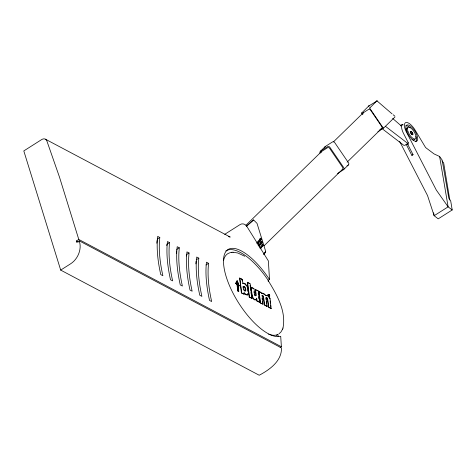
<?xml version="1.0" encoding="UTF-8"?>
<svg xmlns="http://www.w3.org/2000/svg" width="476" height="476" viewBox="0 0 476 476"><rect width="100%" height="100%" fill="white"/><g stroke="black" fill="none" stroke-linecap="round" stroke-linejoin="round"><path stroke-width="0.71" d="M237.107 280.769L235.757 283.321L236.959 284.469L237.816 290.985L238.53 291.366L238.791 291.199L238.077 290.818L237.221 284.303L236.019 283.155L237.107 280.769A0.976 0.387 57.6 0 1 237.155 280.697L239.172 285.79L237.708 285.076L238.857 285.987L239.166 285.713M238.91 285.957L237.399 281.851M266.06 299.529L265.876 297.792L266.56 297.798A1.803 0.708 57.6 0 1 266.917 298.143L267.375 298.863L268.482 307.222L271.106 308.615L270.07 298.72A2.362 0.958 57.8 0 0 269.838 298.065A1.993 0.809 57.8 0 0 269.309 297.161C268.494 295.602 266.292 295.465 265.328 295.269M262.014 295.4A1.142 0.452 57.6 0 1 262.109 295.417L262.443 295.608A1.529 0.601 57.6 0 1 262.788 295.947L263.246 296.726L264.341 305.033L266.965 306.425L266.126 297.78L266.292 297.399L266.822 297.631A1.803 0.708 57.6 0 1 267.179 297.976L267.637 298.696L268.744 307.056L271.368 308.448M248.02 293.27L247.455 295.084L245.152 293.799A7.17 2.82 57.6 0 1 244.384 293.008L244.117 292.692L244.004 294.263L241.38 292.871L239.725 278.055L242.349 279.448L242.873 283.44A5.551 2.184 57.6 0 1 244.194 283.274C247.96 284.226 250.983 298.773 244.884 293.966A7.17 2.82 57.6 0 1 244.123 293.174L243.956 292.984M383.567 127.931L377.879 131.775M282.94 328.196C286.493 311.185 276.752 294.555 268.202 280.584M279.001 333.783L280.905 332.04L282.518 329.327M282.446 329.511L283.012 328.012M369.894 107.874L369.715 108.207L383.388 128.264L394.961 116.989M368.739 106.023L369.084 106.035M236.048 283.44L237.441 284.22L236.048 283.44L237.292 281.215L238.857 285.368L237.411 284.571L238.857 285.368M236.31 283.279L237.292 281.215M256.207 299.095L255.737 299.725A6.039 2.374 57.6 0 1 254.351 299.755C250.513 297.167 252.399 291.014 250.971 287.325L253.857 288.545C255.017 289.789 253.202 295.733 255.874 295.703A5.26 2.071 57.6 0 0 256.13 295.316L255.558 289.45L255.868 295.483A5.26 2.071 57.6 0 1 255.612 295.87M265.305 252.911L265.673 251.316L257.022 223.375L253.571 219.924L246.389 226.1M263.841 254.392L265.709 251.506M263.787 254.22L265.673 251.316M256.82 243.099L258.474 240.791M259.307 239.636L260.134 238.488L260.545 239.815L257.641 243.849M257.058 243.26L260.788 238.071L261.199 239.398L257.885 244.01M258.129 245.408L258.956 244.253M260.199 242.528L261.026 241.374L261.437 242.7L258.95 246.157M258.367 245.568L261.681 240.957L262.092 242.284L259.194 246.318M259.717 248.014L262.621 243.98L263.032 245.307L260.545 248.769M260.301 248.609L263.032 245.307M361.659 112.889L362.581 114.478M377.046 100.977L368.829 105.928L361.474 113.217M320.402 151.273L325.239 146.56M245.937 225.255L321.532 151.552M333.486 141.836L363.301 112.77M377.022 100.763L369.65 108.088M347.093 162.179L381.651 128.49M263.966 245.878L342.387 169.42M343.517 169.7L348.349 164.982M246.58 226.273L253.571 219.924M261.461 293.496L262.24 293.133L263.234 293.383A8.871 3.493 57.6 0 1 264.323 294.007L265.822 295.501M368.775 105.946L368.852 105.928A0.762 0.297 57.6 0 1 368.965 105.958L368.995 105.975M244.938 284.029L245.39 284.035M265.56 295.667L267.066 295.786M267.226 306.258L264.602 304.866L263.508 296.56L263.05 295.78A1.529 0.601 57.6 0 0 262.704 295.441L262.371 295.251A1.142 0.452 57.6 0 0 262.127 295.298L262.865 304.253L260.241 302.861L258.748 291.443L261.633 292.669L261.723 293.329M260.241 302.861L263.127 304.087M270.07 298.72L269.809 298.886A2.362 0.958 57.8 0 0 269.648 298.404M78.784 239.446L59.488 177.12L46.946 141.158A5.063 3.832 -62.1 0 0 41.739 139.528L23.8 150.922L60.69 270.1L259.218 375.243C269.458 369.84 281.97 361.016 281.453 347.932L79.206 240.82L76.719 242.403L76.297 241.029L78.784 239.446L281.381 346.748L280.132 347.534M60.69 270.1L70.644 263.781A16.874 12.763 -62.1 0 0 79.486 241.719L79.206 240.82M157.187 239.154L159.805 237.494A150.196 59.131 57.6 0 0 162.869 275.699L160.757 274.581A150.196 59.131 57.6 0 1 157.693 236.376L159.805 237.494M169.563 242.659L167.451 241.54A150.196 59.131 57.6 0 0 170.515 279.751L172.627 280.87A150.196 59.131 57.6 0 1 169.563 242.659L166.939 244.325A150.196 59.131 57.6 0 0 166.796 245.658M176.697 249.489L179.315 247.823A150.196 59.131 57.6 0 0 182.385 286.034L180.267 284.916A150.196 59.131 57.6 0 1 177.203 246.705L179.315 247.823M379.836 129.656L381.508 128.591A1.487 1.363 45.7 0 0 381.829 126.64L370.459 109.962A1.487 1.363 45.7 0 0 368.472 109.468L363.444 112.663A1.487 1.363 45.7 0 0 362.896 114.097M189.073 252.994L186.961 251.875A150.196 59.131 57.6 0 0 190.025 290.086L192.137 291.205A150.196 59.131 57.6 0 1 189.073 252.994L186.455 254.654A150.196 59.131 57.6 0 0 186.312 255.993M224.708 234.335L240.172 224.517A5.075 4.665 60.6 0 1 246.788 226.332L268.381 260.949L269.493 279.43L268.184 280.263L268.268 281.602M196.213 259.825L198.831 258.159A150.196 59.131 57.6 0 0 201.895 296.37L199.783 295.251A150.196 59.131 57.6 0 1 196.719 257.04L198.831 258.159M347.016 165.844L348.188 165.101A1.69 1.547 45.7 0 0 348.551 162.881L334.682 142.538A1.69 1.547 45.7 0 0 332.427 141.979L325.4 146.441A1.69 1.547 45.7 0 0 324.739 147.857M337.496 173.538L343.351 169.819A1.69 1.547 45.7 0 0 343.714 167.594L329.85 147.251A1.69 1.547 45.7 0 0 327.589 146.697L320.568 151.154A1.69 1.547 45.7 0 0 320.092 153.189M205.971 264.989L208.589 263.329A150.196 59.131 57.6 0 0 211.653 301.54L209.541 300.421A150.196 59.131 57.6 0 1 206.477 262.211L208.589 263.329M392.67 118.453L401.607 126.182L401.571 126.759A10.972 4.32 57.6 0 0 403.821 134.03L408.473 143.05L404.969 145.281L403.838 145.323L382.061 128.633M260.545 239.815L261.199 239.398M261.437 242.7L262.092 242.284M262.621 243.98L261.967 244.396L262.377 245.723M406.123 144.198L411.859 155.337L413.013 154.605L407.272 143.466M235.798 283.125L236.019 283.155M239.464 278.222L242.349 279.448M247.288 282.369L250.174 283.589L251.828 298.404L249.204 297.018L247.288 282.369L249.257 283.41M245.146 284.214L245.765 284.41M243.206 288.147L243.034 286.826C244.932 285.445 245.866 288.652 245.818 290.062A3.082 1.214 57.6 0 1 245.574 290.83L244.777 290.729A1.232 0.482 57.6 0 1 244.295 290.223L243.295 286.659M237.816 290.985L238.286 290.646L237.441 284.22M238.024 290.812L238.506 290.765L237.673 284.404M245.205 291.056L245.313 290.997A3.082 1.214 57.6 0 0 245.556 290.229L245.794 289.825M241.38 292.871L244.265 294.097M248.151 291.181L247.883 291.342L247.716 290.235M253.857 288.545L250.971 287.325M256.522 298.964L256.79 301.034L259.676 302.26L258.182 290.842L256.606 290.312M249.204 297.018L252.09 298.238M252.006 295.245L251.233 287.159M254.148 299.666L254.612 299.582A6.039 2.374 57.6 0 0 255.999 299.559L256.695 298.107L257.052 300.868L259.676 302.26M268.654 294.763L269.118 295.233L268.393 294.93L268.815 295.239L268.684 295.876L268.518 294.59C270.148 295.846 267.786 294.852 269.511 296.007L269.124 296.108L269.511 296.007M268.393 294.93L268.761 295.114L268.256 294.757M268.583 295.822L269.029 295.816M452.2 209.97L448.124 206.84L436.296 190.037L406.611 132.405A10.799 4.254 57.6 0 1 404.398 125.253L404.439 124.587A10.799 4.254 57.6 0 1 415.256 130.317L425.598 147.554L434.064 153.921L439.61 156.491L442.133 160.019L448.826 198.254L450.718 201.033L452.2 209.97L438.212 218.847L434.142 215.717L427.549 195.588L399.638 141.396M276.431 335.396L277.478 334.729M243.034 286.826C244.795 285.951 245.485 288.724 245.533 289.991M411.859 155.337L413.114 154.676M261.604 293.383L262.704 293.442M268.845 295.423L268.5 295.281M230.223 252.595L231.842 252.298M232.948 252.232L237.893 253.018L244.724 256.261M231.639 252.31L233.145 252.22M408.473 143.05L407.349 143.092L385.572 126.402M406.278 144.448L408.295 144.371M268.91 295.56L269.249 296.173M228.462 236.596L230.211 237.066L45.357 139.165M244.819 291.062L244.515 290.895A1.232 0.482 57.6 0 1 244.355 290.765M254.41 299.499L253.101 298.101L252.268 295.078M268.518 294.59L268.946 295.709M255.558 289.45L258.182 290.842M258.748 291.443L260.717 292.484M76.297 241.029L78.26 242.07M244.337 283.625L244.735 283.88M264.061 294.174L265.001 294.924M268.208 296.465L268.583 296.792M376.873 100.781L392.045 113.847M393.17 114.764L394.884 116.192M441.912 160.918L443.662 162.863L449.82 199.991M268.75 296.97L269.047 297.327M245.503 284.577L246.122 285.469M269.493 279.43L265.828 274.253A50.932 19.29 58 0 0 223.619 264.043A50.926 20.052 57.6 0 0 246.199 313.636A50.926 20.052 57.6 0 0 280.709 336.3L281.381 346.748M268.184 280.263L264.507 275.086A50.926 20.052 57.6 0 0 225.767 250.977M243.873 290.146L244.033 290.39A1.232 0.482 57.6 0 0 244.194 290.592M243.426 289.2L243.569 289.557M237.03 281.381L238.333 284.844M254.571 295.358L254.404 294.787M268.535 295.4L268.684 295.876M247.276 288.295L247.514 289.224M439.61 156.491L448.124 206.84L434.142 215.717L433.648 212.802M266.334 301.594L266.602 303.664M266.786 305.045L266.965 306.425M262.062 298.101L262.24 299.469M262.508 301.516L262.776 303.569M259.009 291.276L260.503 302.694M258.2 293.145L258.391 294.573M258.67 296.715L258.95 298.857M259.134 300.285L259.414 302.427M253.97 291.568L254.154 292.996M250.102 285.219L250.394 287.421M250.584 288.884L250.775 290.348M251.06 292.544L251.352 294.745M251.542 296.209L251.828 298.404M247.55 282.203L249.466 296.851M242.088 279.614L242.26 280.941M239.725 278.055L241.641 292.704M237.97 284.91L238.791 291.199M237.798 285.773L237.982 287.171M238.256 289.265L238.53 291.366M237.411 284.571L237.78 287.397M237.964 288.813L238.244 290.931M270.106 300.993L270.38 303.069M270.654 305.152L270.832 306.538M278.133 336.49L278.002 334.396L277.692 334.563A47.552 18.719 57.6 0 1 268.559 334.182M400.619 125.819A10.972 4.32 57.6 0 1 403.16 124.855M400.727 125.444A10.972 4.32 57.6 0 1 401.702 125.325M414.673 139.123A6.92 2.725 57.6 0 1 412.008 139.462M406.385 131.537A6.92 2.725 57.6 0 1 406.248 130.977M406.105 129.948A6.92 2.725 57.6 0 1 407.736 127.943M405.855 125.765A9.449 3.719 57.6 0 1 410.187 127.776M415.792 136.404A9.449 3.719 57.6 0 1 415.762 141.735M410.556 131.721A1.856 0.732 57.6 0 1 412.519 133.256A1.856 0.732 57.6 0 1 411.942 134.595M411.823 134.506A1.856 0.732 57.6 0 1 411.454 134.149M411.335 134.012A1.856 0.732 57.6 0 1 410.55 132.542M400.947 125.92A10.799 4.254 57.6 0 1 402.892 124.873M242.736 283.5A5.551 2.184 57.6 0 1 243.932 283.44M262.972 293.549A8.871 3.493 57.6 0 1 263.793 293.995M269.178 297.512A1.993 0.809 57.8 0 1 269.291 297.69M321.026 152.641A1.69 1.547 45.7 0 1 321.044 152.427M321.169 152.034A1.69 1.547 45.7 0 1 321.693 151.433L327.411 147.804A1.69 1.547 45.7 0 1 329.666 148.363L342.583 167.314A1.69 1.547 45.7 0 1 342.226 169.539M223.607 260.408A47.552 18.719 57.6 0 1 229.747 252.857M156.824 243.242A150.196 59.131 57.6 0 1 157.038 240.493M176.34 253.577A150.196 59.131 57.6 0 1 176.554 250.828M195.85 263.912A150.196 59.131 57.6 0 1 196.07 261.163M407.878 131.299A6.92 2.725 57.6 0 0 415.423 138.98A6.92 2.725 57.6 0 0 412.026 129.038A6.92 2.725 57.6 0 0 407.878 131.299M410.728 132.62A1.856 0.732 57.6 0 0 412.757 134.684A1.856 0.732 57.6 0 0 411.841 132.013A1.856 0.732 57.6 0 0 410.728 132.62M406.45 130.638A9.449 3.719 57.6 0 0 416.756 141.134A9.449 3.719 57.6 0 0 412.121 127.544A9.449 3.719 57.6 0 0 406.45 130.638M268.077 295.108A1.184 0.464 57.6 0 0 269.356 296.488A1.184 0.464 57.6 0 0 268.845 294.822A1.184 0.464 57.6 0 0 268.077 295.108M268.149 295.15A1.053 0.416 57.6 0 0 269.297 296.381A1.053 0.416 57.6 0 0 268.833 294.888A1.053 0.416 57.6 0 0 268.149 295.15M268.339 294.941A1.184 0.464 57.6 0 0 269.618 296.322A1.184 0.464 57.6 0 0 269.107 294.656A1.184 0.464 57.6 0 0 268.339 294.941M268.41 294.983A1.053 0.416 57.6 0 0 269.559 296.215A1.053 0.416 57.6 0 0 269.095 294.721A1.053 0.416 57.6 0 0 268.41 294.983"/></g></svg>
